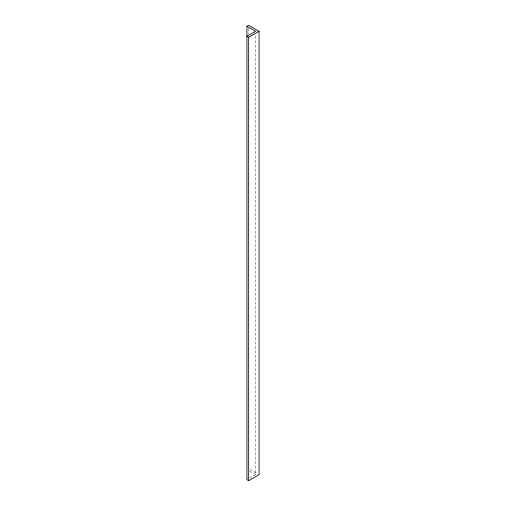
<?xml version="1.0" encoding="UTF-8"?>
<svg xmlns="http://www.w3.org/2000/svg" width="506" height="506" viewBox="0 0 506 506"><rect width="100%" height="100%" fill="white"/><g stroke="black" fill="none" stroke-linecap="round" stroke-linejoin="round"><path stroke-width="0.38" stroke-dasharray="2.53 1.9" d="M249.597 478.157L255.6 474.691L255.6 34.471M249.964 469.435L257.769 473.939M249.597 471.225L255.6 474.691M248.661 28.462L248.661 33.997"/><path stroke-width="0.76" d="M246.928 26.299L248.661 25.3L259.072 31.309L259.072 474.691L248.661 480.7L246.928 479.701L246.928 26.299L255.6 31.309L246.928 36.312L248.661 37.317L259.072 31.309M248.661 37.317L248.661 480.7"/></g></svg>
